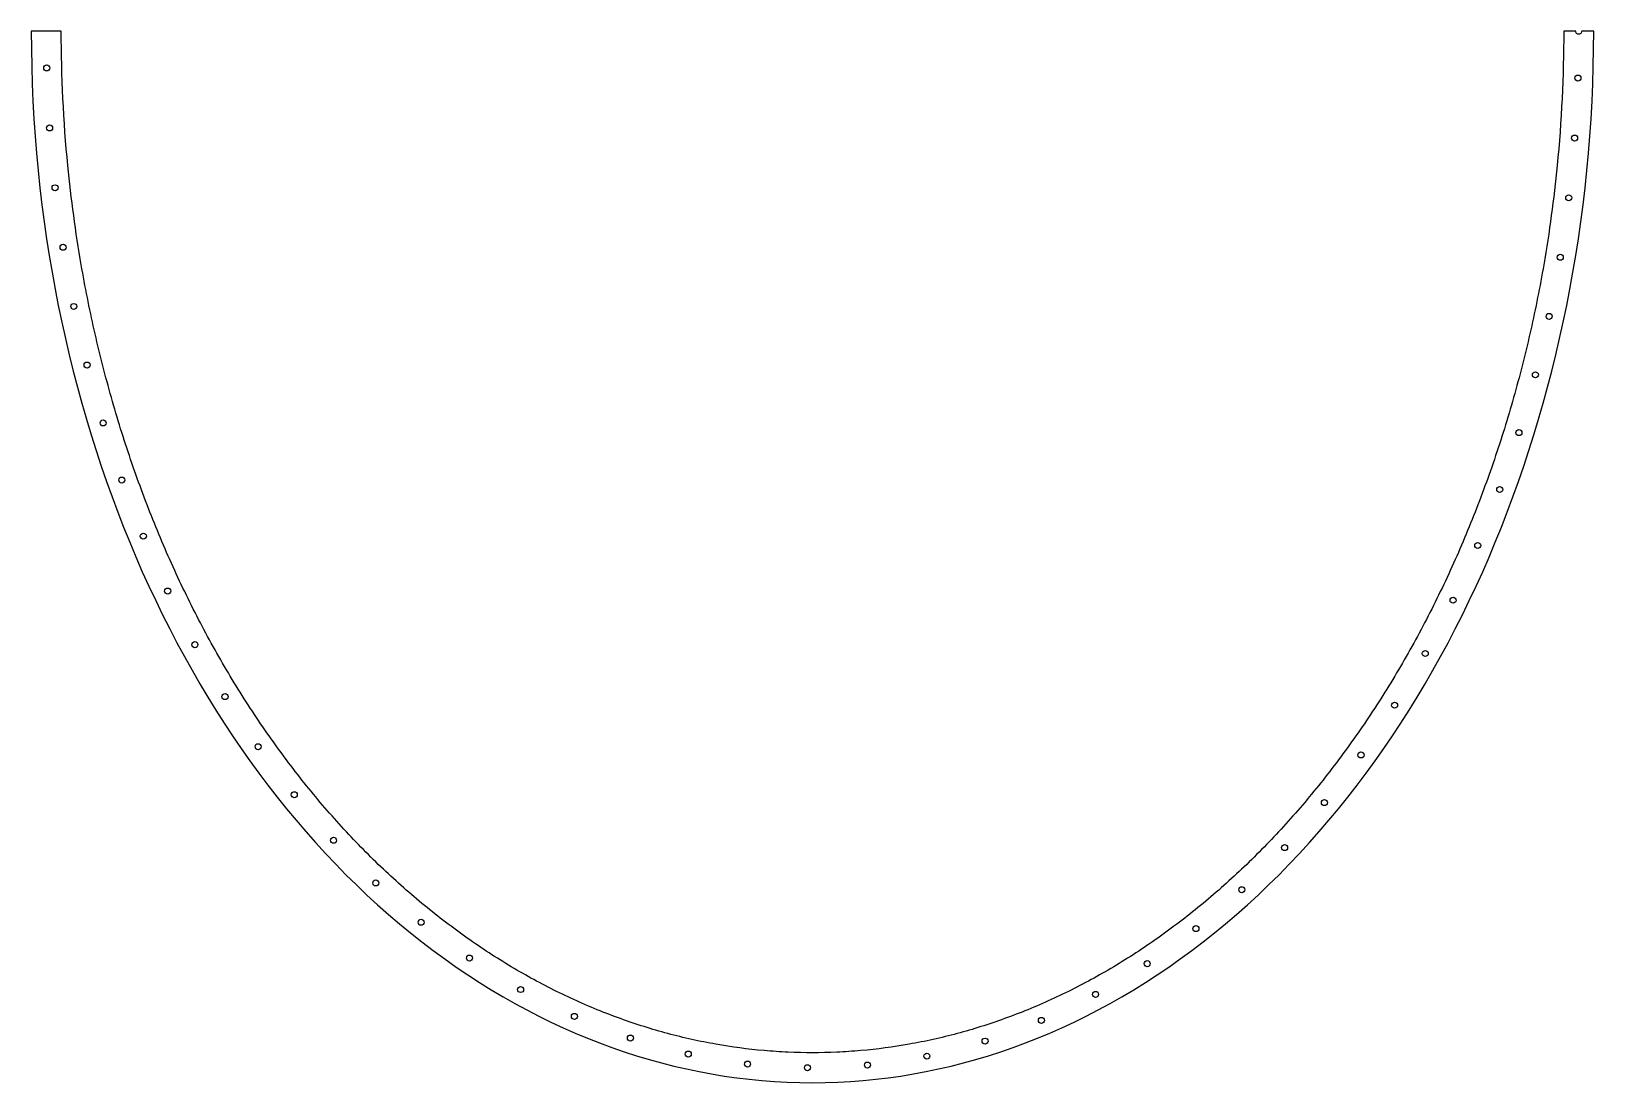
# Model space of a CAD drawing. Header units: millimetres. Extents: x -130 to 130, y -175 to 0.
import ezdxf

# ---------------------------------------------------------------- set-up
doc = ezdxf.new("R2010")
doc.units = ezdxf.units.MM

msp = doc.modelspace()

# ---------------------------------------------------------------- linework, layer by layer
msp.add_line((-125, 0), (-130, 0))
msp.add_lwpolyline([(130, 0), (128, 0, -1.000027), (127, 0), (125, 0)], format="xyb")
for centre in [(-127.42, -6.11), (127.37, -7.79), (-126.94, -16.1), (126.82, -17.77), (-126.04, -26.05), (125.84, -27.72), (-124.7, -35.96), (124.43, -37.62), (-122.92, -45.8), (122.58, -47.45), (-120.71, -55.55), (120.29, -57.18), (-118.04, -65.19), (117.55, -66.8), (-114.93, -74.69), (114.36, -76.27), (-111.35, -84.03), (110.7, -85.58), (-107.3, -93.17), (106.58, -94.69), (-102.77, -102.09), (101.97, -103.56), (-97.76, -110.74), (96.87, -112.16), (-92.25, -119.08), (91.27, -120.45), (-86.23, -127.07), (85.17, -128.37), (-79.7, -134.64), (78.56, -135.87), (-72.67, -141.74), (71.44, -142.88), (-65.12, -148.3), (63.81, -149.34), (-57.08, -154.25), (55.69, -155.18), (-48.57, -159.49), (47.1, -160.3), (-39.63, -163.96), (38.09, -164.62), (-30.31, -167.56), (28.71, -168.07), (-20.67, -170.22), (-10.81, -171.88), (9.15, -172.06), (19.03, -170.57), (-0.84, -172.5)]:
    msp.add_circle(centre, 0.5)
msp.add_ellipse((0, 0), major_axis=(0, 175), ratio=0.742857, start_param=1.570796, end_param=4.712389)
msp.add_open_spline([(125, 0), (125, -7.47), (124.36, -20.55), (122.37, -35.27), (120.35, -46.14), (118.74, -53.28), (116.41, -62.06), (114.29, -68.96), (111.33, -77.38), (108.72, -83.95), (105.17, -91.93), (102.1, -98.11), (97.99, -105.57), (94.49, -111.3), (89.87, -118.17), (85.98, -123.4), (80.9, -129.6), (76.66, -134.29), (71.16, -139.77), (66.62, -143.86), (60.77, -148.58), (55.97, -152.03), (49.83, -155.94), (44.81, -158.74), (38.44, -161.81), (33.26, -163.92), (26.72, -166.13), (21.43, -167.55), (14.77, -168.88), (9.41, -169.59), (2.69, -170.03), (-2.69, -170.03), (-9.41, -169.59), (-14.77, -168.88), (-21.43, -167.55), (-26.72, -166.13), (-33.26, -163.92), (-38.44, -161.81), (-44.81, -158.74), (-49.83, -155.94), (-55.97, -152.03), (-60.77, -148.58), (-66.62, -143.86), (-71.16, -139.77), (-76.66, -134.29), (-80.9, -129.6), (-85.98, -123.4), (-89.87, -118.17), (-94.49, -111.3), (-97.99, -105.57), (-102.1, -98.11), (-105.17, -91.93), (-108.72, -83.95), (-111.33, -77.38), (-114.29, -68.96), (-116.41, -62.06), (-118.74, -53.28), (-120.35, -46.14), (-122.37, -35.27), (-124.36, -20.55), (-125, -7.47), (-125, 0)], degree=3, knots=[1.570796, 1.570796, 1.570796, 1.570796, 1.701696, 1.799871, 1.832596, 1.898046, 1.93077, 1.99622, 2.028945, 2.094395, 2.12712, 2.19257, 2.225295, 2.290745, 2.32347, 2.388919, 2.421644, 2.487094, 2.519819, 2.585269, 2.617994, 2.683444, 2.716169, 2.781618, 2.814343, 2.879793, 2.912518, 2.977968, 3.010693, 3.076143, 3.108868, 3.174318, 3.207043, 3.272492, 3.305217, 3.370667, 3.403392, 3.468842, 3.501567, 3.567017, 3.599742, 3.665191, 3.697916, 3.763366, 3.796091, 3.861541, 3.894266, 3.959716, 3.992441, 4.057891, 4.090615, 4.156065, 4.18879, 4.25424, 4.286965, 4.352415, 4.38514, 4.45059, 4.483315, 4.581489, 4.712389, 4.712389, 4.712389, 4.712389])

doc.saveas('drawing.dxf')
